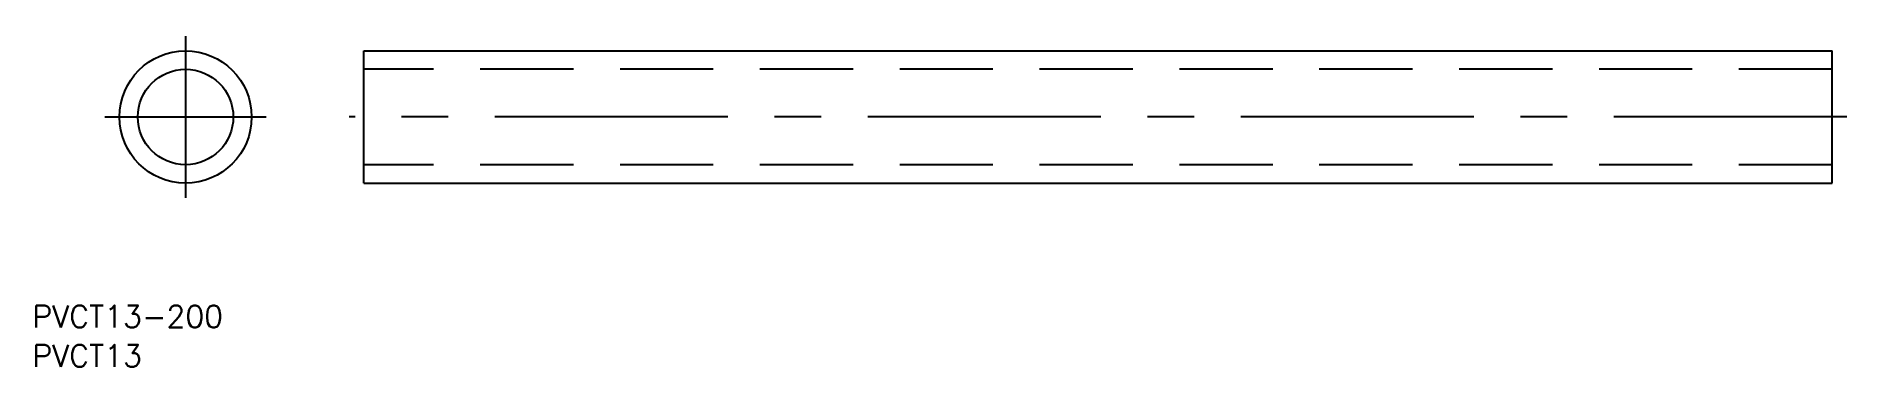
# Model space of a CAD drawing. Extents: x -20 to 226, y -34 to 11.
import ezdxf

# ---------------------------------------------------------------- set-up
doc = ezdxf.new("R2010")
doc.units = 0
doc.linetypes.add('CENTER', pattern=[50.8, 31.75, -6.35, 6.35, -6.35])
doc.linetypes.add('DASHED', pattern=[19.05, 12.7, -6.35])
doc.layers.get('0').update_dxf_attribs({"linetype": 'CONTINUOUS'})
doc.layers.add('CENTER', color=1, linetype='CENTER')
doc.styles.get("Standard").update_dxf_attribs({"font": 'txt.shx', "height": 3, "bigfont": 'bigfont.shx'})

msp = doc.modelspace()

# ---------------------------------------------------------------- linework, layer by layer
at = {"color": 7, "linetype": 'CONTINUOUS'}
for p, q in [((24.28, 9), (224.28, 9)), ((24.28, -9), (24.28, 9)), ((224.28, -9), (224.28, 9)), ((24.28, -9), (224.28, -9))]:
    msp.add_line(p, q, dxfattribs=at)
at = {"color": 3, "linetype": 'DASHED'}
for p, q in [((224.28, 6.5), (24.28, 6.5)), ((224.28, -6.5), (24.28, -6.5))]:
    msp.add_line(p, q, dxfattribs=at)
at = {"color": 7, "linetype": 'CONTINUOUS'}
for radius in [9, 6.5]:
    msp.add_circle((0, 0), radius, dxfattribs=at)
at = {"layer": 'CENTER', "color": 1, "linetype": 'CENTER'}
for p, q in [((0, 11), (0, -11)), ((-11, 0), (11, 0)), ((226.28, 0), (22.28, 0))]:
    msp.add_line(p, q, dxfattribs=at)

# ---------------------------------------------------------------- texts
at = {"color": 7, "linetype": 'CONTINUOUS'}
for s, p in [('PVCT13-200', (-20.86, -28.66)), ('PVCT13', (-20.86, -34.01))]:
    msp.add_text(s, height=3, dxfattribs=at).set_placement(p)

doc.saveas('drawing.dxf')
